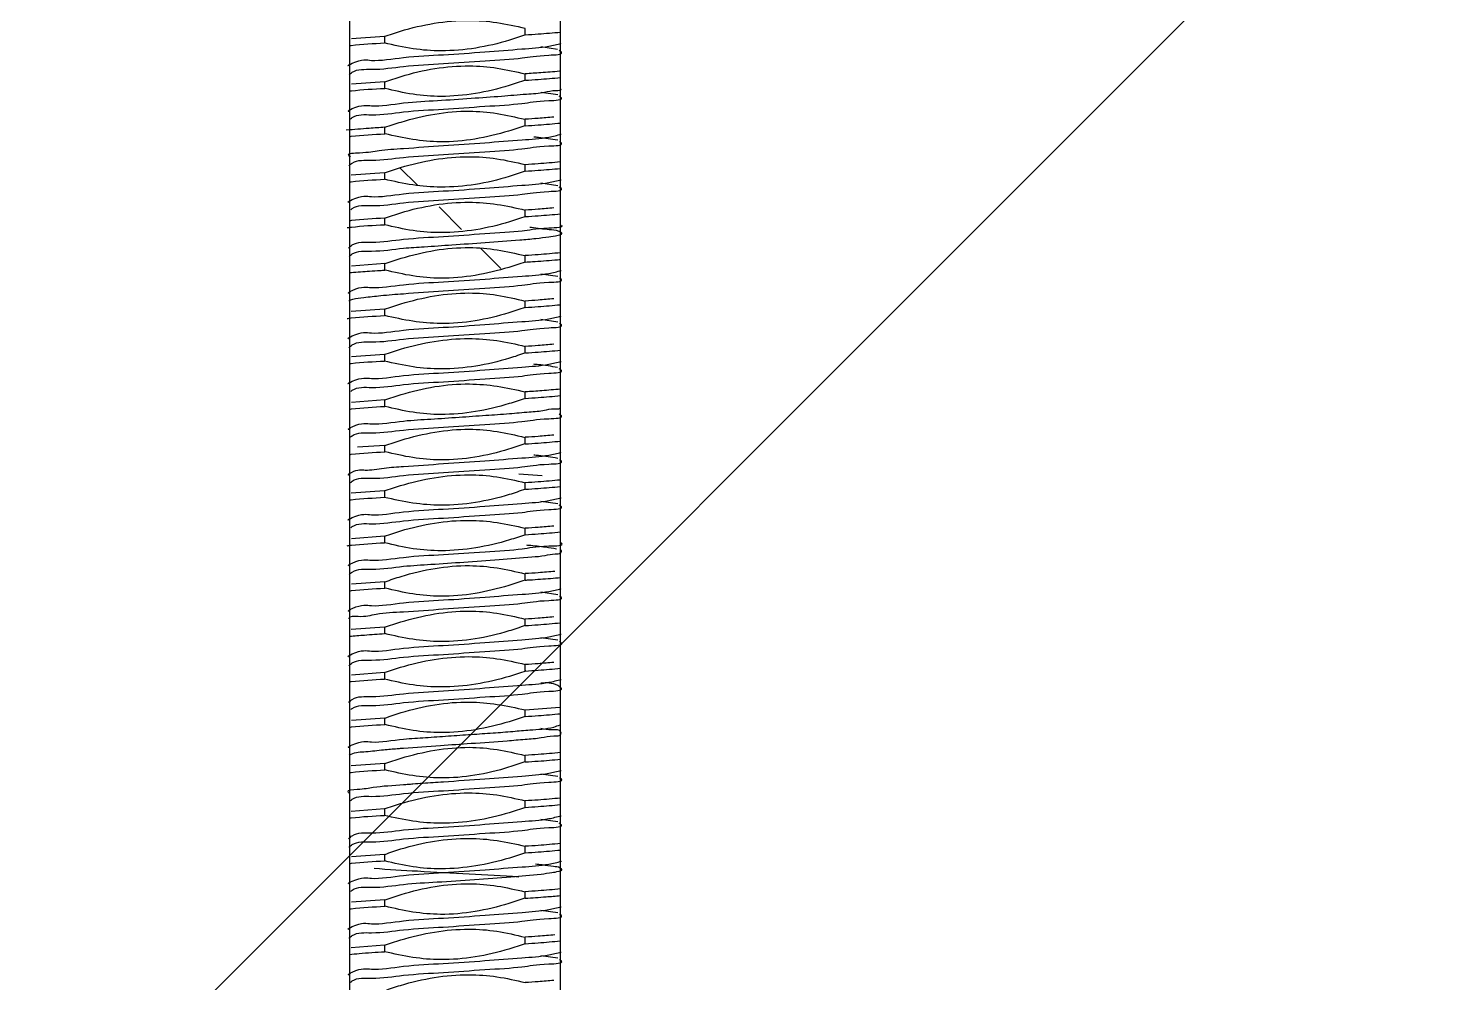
# Model space of a CAD drawing. Header units: millimetres. Extents: x 2 to 1187, y 2 to 839.
# Drawn here: x 650.07 to 657.88, y 460.77 to 466.02 of the extents above; entities that cross this region are included whole.
import ezdxf

# ---------------------------------------------------------------- set-up
doc = ezdxf.new("R2010")
doc.units = ezdxf.units.MM

# ---------------------------------------------------------------- blocks, each defined once
blk = doc.blocks.new('SW_HATCH_3')
at = {"color": 0, "linetype": 'Continuous', "lineweight": 18}
for p, q in [((32.7228, -88.5107), (55.9503, -65.2831)), ((44.6255, -73.295), (44.5286, -73.198)), ((44.8681, -73.5376), (44.7442, -73.4136)), ((45.0838, -73.7532), (44.9732, -73.6427))]:
    blk.add_line(p, q, dxfattribs=at)

msp = doc.modelspace()

# ---------------------------------------------------------------- linework, layer by layer
at = {"color": 7, "linetype": 'Continuous', "lineweight": 25}
for p, q in [((651.84, 469.4434), (651.84, 460.4434)), ((653.0008, 460.4434), (653.0008, 469.4434)), ((652.8075, 465.987), (652.8075, 466.0226)), ((652.0326, 465.9782), (651.85, 465.9649)), ((652.0333, 465.9783), (652.0333, 465.9426)), ((652.9855, 465.9068), (652.8936, 465.9203)), ((652.8075, 465.737), (652.8075, 465.7725)), ((652.0338, 465.7282), (651.8504, 465.7149)), ((652.0333, 465.7282), (652.0333, 465.6926)), ((652.9856, 465.6565), (652.8954, 465.6698)), ((652.8075, 465.4866), (652.8075, 465.5227)), ((652.0333, 465.4783), (652.0333, 465.4426)), ((652.0327, 465.2282), (651.8498, 465.2149)), ((652.0333, 465.2283), (652.0333, 465.1926)), ((652.8075, 465.237), (652.8075, 465.2726)), ((652.9857, 465.1567), (652.8935, 465.1703)), ((652.0333, 464.9782), (652.0333, 464.9426)), ((652.8075, 464.9869), (652.8075, 465.0226)), ((652.8075, 464.7369), (652.8075, 464.7726)), ((652.0342, 464.7283), (651.8501, 464.715)), ((652.0333, 464.7283), (652.0333, 464.6926)), ((652.9858, 464.6567), (652.8937, 464.6703)), ((652.8075, 464.4869), (652.8075, 464.5227)), ((652.0333, 464.4783), (651.8496, 464.4648)), ((652.0333, 464.4783), (652.0333, 464.4426)), ((652.9858, 464.4067), (652.8932, 464.4204)), ((652.8075, 464.237), (652.8075, 464.2726)), ((652.0326, 464.2282), (651.85, 464.2149)), ((652.0333, 464.2282), (652.0333, 464.1926)), ((652.0339, 463.9783), (651.8504, 463.9649)), ((652.0333, 463.9782), (652.0333, 463.9426)), ((652.8075, 463.987), (652.8075, 464.0225)), ((652.0339, 463.7283), (651.8841, 463.7177)), ((652.0333, 463.7283), (652.0333, 463.6926)), ((652.8075, 463.7366), (652.8075, 463.7727)), ((652.8994, 463.5608), (652.7726, 463.5698)), ((652.8075, 463.487), (652.8075, 463.5226)), ((652.0326, 463.4782), (651.8498, 463.4649)), ((652.0333, 463.4783), (652.0333, 463.4426)), ((652.9856, 463.4067), (652.8935, 463.4203)), ((652.8075, 463.2369), (652.8075, 463.2726)), ((652.0333, 463.2282), (651.8502, 463.2149)), ((652.0333, 463.2282), (652.0333, 463.1926)), ((652.8075, 462.987), (652.8075, 463.0226)), ((652.0342, 462.9783), (651.8501, 462.965)), ((652.0333, 462.9783), (652.0333, 462.9426)), ((652.9858, 462.9067), (652.8937, 462.9203)), ((652.0332, 462.7283), (651.8496, 462.7148)), ((652.0333, 462.7283), (652.0333, 462.6926)), ((652.8075, 462.7369), (652.8075, 462.7727)), ((652.9857, 462.6567), (652.8932, 462.6704)), ((652.0327, 462.4782), (651.8501, 462.4649)), ((652.0333, 462.4782), (652.0333, 462.4426)), ((652.8075, 462.487), (652.8075, 462.5226)), ((652.9973, 462.2865), (652.8073, 462.2725)), ((652.8075, 462.237), (652.8075, 462.2725)), ((652.034, 462.2283), (651.8503, 462.2149)), ((652.0333, 462.2282), (652.0333, 462.1926)), ((652.8075, 461.9867), (652.8075, 462.0227)), ((652.0338, 461.9783), (651.8498, 461.9648)), ((652.0333, 461.9783), (652.0333, 461.9426)), ((652.9858, 461.9067), (652.8934, 461.9203)), ((652.8075, 461.737), (652.8075, 461.7726)), ((652.0326, 461.7282), (651.8498, 461.7149)), ((652.0333, 461.7283), (652.0333, 461.6926)), ((652.9856, 461.6567), (652.8935, 461.6703)), ((652.0334, 461.4782), (651.8502, 461.4649)), ((652.0333, 461.4782), (652.0333, 461.4426)), ((652.8075, 461.4869), (652.8075, 461.5226)), ((652.0341, 461.2283), (651.85, 461.215)), ((652.0333, 461.2283), (652.0333, 461.1926)), ((652.8075, 461.237), (652.8075, 461.2726)), ((652.9858, 461.1567), (652.8937, 461.1703)), ((652.8075, 460.987), (652.8075, 461.0226)), ((652.0331, 460.9783), (651.8497, 460.9649)), ((652.0333, 460.9783), (652.0333, 460.9426)), ((652.9857, 460.9067), (652.8932, 460.9203))]:
    msp.add_line(p, q, dxfattribs=at)
for centre, radius, start, end in [((631.4203, 490.4435), 43.0001, 301.55095, 332.05621), ((631.4203, 490.4435), 40.5501, 303.70183, 330.2037), ((631.4203, 490.4436), 47.0002, 300.12313, 324.45883), ((631.4203, 490.4436), 48.0002, 300.05955, 322.82048)]:
    msp.add_arc(centre, radius, start, end, dxfattribs=at)
for points, knots in [([(652.0312, 465.9781), (652.0609, 465.9882), (652.2104, 466.0391), (652.4209, 466.0749), (652.6529, 466.0588), (652.7554, 466.0352), (652.8075, 466.0232)], [0, 0, 0, 0, 0.119232, 0.600546, 0.797081, 1, 1, 1, 1]), ([(652.8092, 465.9871), (652.7795, 465.9769), (652.6301, 465.9258), (652.4195, 465.8903), (652.1869, 465.9067), (652.0838, 465.9304), (652.0311, 465.9425)], [0, 0, 0, 0, 0.118955, 0.599269, 0.795108, 1, 1, 1, 1]), ([(652.8081, 465.987), (652.8316, 465.9885), (652.8959, 465.9926), (652.9601, 465.9984), (653.0008, 466.0021)], [0, 0, 0, 0, 0.364945, 1, 1, 1, 1]), ([(651.8352, 465.8154), (651.8351, 465.8154), (651.8267, 465.8173), (651.9055, 465.8579), (651.9684, 465.8365), (652.1581, 465.8694), (652.3577, 465.8767), (652.5776, 465.8926), (652.7701, 465.9084), (652.9117, 465.9173), (652.9827, 465.9348), (653.0056, 465.9404)], [0, 0, 0, 0, 0.000194, 0.021769, 0.112539, 0.262026, 0.447824, 0.641832, 0.814671, 0.940248, 1, 1, 1, 1]), ([(651.84, 465.928), (651.8433, 465.9284), (651.9072, 465.9361), (651.9715, 465.9394), (652.0325, 465.9425)], [0, 0, 0, 0, 0.051836, 1, 1, 1, 1]), ([(651.8374, 465.7679), (651.8432, 465.7728), (651.8767, 465.8011), (651.9888, 465.7919), (652.15, 465.8181), (652.3623, 465.8277), (652.5719, 465.8444), (652.7871, 465.8558), (652.8783, 465.875), (653.0261, 465.8787), (652.999, 465.8969), (652.9944, 465.9)], [0, 0, 0, 0, 0.01888, 0.108933, 0.257141, 0.441248, 0.633425, 0.804546, 0.928784, 0.987897, 1, 1, 1, 1]), ([(652.0346, 465.7283), (652.0643, 465.7385), (652.2137, 465.7898), (652.4242, 465.8262), (652.6548, 465.8071), (652.7561, 465.7842), (652.8075, 465.7726)], [0, 0, 0, 0, 0.119743, 0.603573, 0.799232, 1, 1, 1, 1]), ([(652.9959, 465.7864), (652.9616, 465.7836), (652.8988, 465.7784), (652.836, 465.7744), (652.8075, 465.7725)], [0, 0, 0, 0, 0.546392, 1, 1, 1, 1]), ([(652.8077, 465.737), (652.8315, 465.7385), (652.8959, 465.7426), (652.9603, 465.7485), (653.0008, 465.7522)], [0, 0, 0, 0, 0.369553, 1, 1, 1, 1]), ([(651.8358, 465.5653), (651.8355, 465.5653), (651.8266, 465.5672), (651.9051, 465.6075), (651.9691, 465.5866), (652.1463, 465.6175), (652.3225, 465.6245), (652.5038, 465.6383), (652.6676, 465.6486), (652.7996, 465.6612), (652.9059, 465.6667), (652.9578, 465.684), (653.0045, 465.6802), (653.0057, 465.6904), (653.0057, 465.6904)], [0, 0, 0, 0, 0.000723, 0.022399, 0.113282, 0.262799, 0.420422, 0.577977, 0.719697, 0.835401, 0.92031, 0.974103, 0.999889, 1, 1, 1, 1]), ([(651.84, 465.6779), (651.8434, 465.6783), (651.9077, 465.6861), (651.9724, 465.6894), (652.0337, 465.6926)], [0, 0, 0, 0, 0.053302, 1, 1, 1, 1]), ([(652.808, 465.7369), (652.7783, 465.727), (652.6286, 465.6772), (652.4189, 465.6388), (652.1876, 465.6563), (652.0859, 465.6804), (652.0343, 465.6926)], [0, 0, 0, 0, 0.119585, 0.60191, 0.798142, 1, 1, 1, 1]), ([(651.8461, 465.5247), (651.849, 465.5271), (651.8798, 465.5524), (651.9889, 465.5407), (652.1492, 465.5686), (652.3617, 465.5773), (652.5714, 465.5941), (652.7867, 465.6053), (652.8782, 465.6247), (653.026, 465.6282), (652.9989, 465.6466), (652.9943, 465.6497)], [0, 0, 0, 0, 0.009606, 0.100299, 0.249732, 0.4355, 0.629503, 0.802322, 0.927853, 0.987651, 1, 1, 1, 1]), ([(652.0351, 465.4784), (652.0648, 465.4883), (652.2144, 465.5385), (652.424, 465.5777), (652.6538, 465.5577), (652.7544, 465.5343), (652.8052, 465.5225)], [0, 0, 0, 0, 0.120124, 0.604846, 0.80043, 1, 1, 1, 1]), ([(652.9638, 465.5347), (652.9355, 465.5322), (652.8831, 465.5274), (652.8307, 465.5241), (652.8066, 465.5226)], [0, 0, 0, 0, 0.541682, 1, 1, 1, 1]), ([(652.034, 465.4783), (652.0054, 465.4764), (651.9348, 465.4719), (651.8643, 465.4659), (651.8224, 465.4624)], [0, 0, 0, 0, 0.405185, 1, 1, 1, 1]), ([(651.8454, 465.315), (651.8414, 465.3183), (651.8197, 465.3368), (651.9333, 465.3374), (652.0022, 465.3539), (652.1702, 465.364), (652.3582, 465.3787), (652.5776, 465.3922), (652.7704, 465.4086), (652.9116, 465.4173), (652.9822, 465.4347), (653.0048, 465.4403)], [0, 0, 0, 0, 0.011435, 0.062194, 0.154115, 0.267323, 0.452025, 0.644899, 0.816709, 0.941477, 1, 1, 1, 1]), ([(651.84, 465.428), (651.8433, 465.4284), (651.9077, 465.4361), (651.9725, 465.4395), (652.034, 465.4426)], [0, 0, 0, 0, 0.050818, 1, 1, 1, 1]), ([(652.8052, 465.4868), (652.7755, 465.4768), (652.626, 465.4262), (652.4161, 465.3878), (652.1865, 465.408), (652.086, 465.4311), (652.0353, 465.4427)], [0, 0, 0, 0, 0.120162, 0.605328, 0.800886, 1, 1, 1, 1]), ([(652.8067, 465.4866), (652.8307, 465.4881), (652.8955, 465.4922), (652.9601, 465.498), (653.0008, 465.5017)], [0, 0, 0, 0, 0.370692, 1, 1, 1, 1]), ([(651.8367, 465.2674), (651.8427, 465.2726), (651.8762, 465.3012), (651.9884, 465.2919), (652.1494, 465.3181), (652.3616, 465.3276), (652.5711, 465.3444), (652.7867, 465.3556), (652.8776, 465.3752), (653.0258, 465.3783), (652.9993, 465.3965), (652.995, 465.3995)], [0, 0, 0, 0, 0.019473, 0.109329, 0.257355, 0.441383, 0.633568, 0.804785, 0.929215, 0.988588, 1, 1, 1, 1]), ([(652.9858, 465.4067), (652.9506, 465.4128), (652.9068, 465.4203), (652.8625, 465.4239), (652.8539, 465.4246)], [0, 0, 0, 0, 0.804575, 1, 1, 1, 1]), ([(652.0315, 465.2282), (652.0612, 465.2381), (652.2108, 465.2883), (652.4209, 465.3254), (652.6529, 465.3092), (652.7554, 465.2851), (652.8075, 465.2728)], [0, 0, 0, 0, 0.1192539, 0.6003266, 0.7967475, 1, 1, 1, 1]), ([(653.0008, 465.2878), (652.96, 465.2841), (652.8956, 465.2782), (652.8311, 465.2741), (652.8075, 465.2726)], [0, 0, 0, 0, 0.6336665, 1, 1, 1, 1]), ([(652.8075, 465.237), (652.7779, 465.2268), (652.6285, 465.1753), (652.4178, 465.1398), (652.1862, 465.1576), (652.0839, 465.1808), (652.0318, 465.1925)], [0, 0, 0, 0, 0.119315, 0.601403, 0.796953, 1, 1, 1, 1]), ([(652.8075, 465.237), (652.8311, 465.2385), (652.8956, 465.2426), (652.96, 465.2484), (653.0008, 465.2521)], [0, 0, 0, 0, 0.3663333, 1, 1, 1, 1]), ([(651.8356, 465.0653), (651.8354, 465.0654), (651.8268, 465.0672), (651.9049, 465.1079), (651.9686, 465.0865), (652.1577, 465.1194), (652.3575, 465.1267), (652.5774, 465.1426), (652.77, 465.1585), (652.9112, 465.1672), (652.9818, 465.1846), (653.0043, 465.1901)], [0, 0, 0, 0, 0.000504, 0.022027, 0.112807, 0.262378, 0.448326, 0.642529, 0.815546, 0.941274, 1, 1, 1, 1]), ([(651.84, 465.178), (651.8433, 465.1784), (651.9072, 465.1861), (651.9716, 465.1894), (652.0328, 465.1926)], [0, 0, 0, 0, 0.050764, 1, 1, 1, 1]), ([(651.8466, 465.0251), (651.8495, 465.0274), (651.8803, 465.0523), (651.9892, 465.0408), (652.1497, 465.0685), (652.3621, 465.0775), (652.5716, 465.0944), (652.787, 465.1056), (652.878, 465.1251), (653.0259, 465.1284), (652.9992, 465.1467), (652.9947, 465.1497)], [0, 0, 0, 0, 0.009183, 0.10011, 0.249766, 0.43573, 0.62986, 0.802768, 0.928336, 0.988145, 1, 1, 1, 1]), ([(652.0329, 464.9782), (652.0626, 464.9884), (652.2119, 465.0399), (652.4227, 465.0753), (652.6539, 465.0578), (652.7558, 465.0348), (652.8075, 465.0231)], [0, 0, 0, 0, 0.119498, 0.602308, 0.798357, 1, 1, 1, 1]), ([(652.0332, 464.9782), (651.9721, 464.9751), (651.9075, 464.9717), (651.8434, 464.9641), (651.84, 464.9637)], [0, 0, 0, 0, 0.947101, 1, 1, 1, 1]), ([(652.8096, 464.987), (652.7798, 464.9771), (652.6302, 464.9268), (652.4201, 464.89), (652.1877, 464.906), (652.0849, 464.9302), (652.0325, 464.9425)], [0, 0, 0, 0, 0.119088, 0.599599, 0.795913, 1, 1, 1, 1]), ([(652.9639, 465.0346), (652.9355, 465.032), (652.8835, 465.0273), (652.8313, 465.0241), (652.8075, 465.0226)], [0, 0, 0, 0, 0.5438, 1, 1, 1, 1]), ([(652.8082, 464.987), (652.8318, 464.9885), (652.896, 464.9926), (652.9602, 464.9984), (653.0008, 465.0021)], [0, 0, 0, 0, 0.366204, 1, 1, 1, 1]), ([(651.8265, 464.9264), (651.8344, 464.9274), (651.9029, 464.9357), (651.972, 464.9393), (652.0331, 464.9426)], [0, 0, 0, 0, 0.1151223, 1, 1, 1, 1]), ([(651.835, 464.8155), (651.8416, 464.8211), (651.8758, 464.8503), (651.9886, 464.8415), (652.1498, 464.8673), (652.3624, 464.8771), (652.57, 464.8934), (652.7915, 464.9057), (652.8686, 464.9229), (653.0265, 464.9292), (653.0058, 464.9405), (653.0058, 464.9405)], [0, 0, 0, 0, 0.02157, 0.11243, 0.261987, 0.447842, 0.641858, 0.814653, 0.940172, 0.999971, 1, 1, 1, 1]), ([(651.8376, 464.768), (651.8433, 464.7729), (651.8766, 464.8012), (651.9886, 464.7917), (652.1158, 464.8134), (652.2642, 464.8218), (652.4135, 464.8327), (652.5888, 464.8442), (652.7438, 464.8558), (652.8587, 464.8659), (652.9336, 464.8749), (652.9719, 464.8803), (653.0185, 464.8924), (652.9775, 464.9138), (652.928, 464.9138), (652.8704, 464.9239), (652.8348, 464.9268), (652.8318, 464.927)], [0, 0, 0, 0, 0.016289, 0.094928, 0.224396, 0.307985, 0.419538, 0.553775, 0.694478, 0.758472, 0.811946, 0.849602, 0.866667, 0.879806, 0.921243, 0.993472, 1, 1, 1, 1]), ([(652.0356, 464.7284), (652.0653, 464.7384), (652.2148, 464.7891), (652.4248, 464.8273), (652.6545, 464.8071), (652.755, 464.7841), (652.8057, 464.7725)], [0, 0, 0, 0, 0.120135, 0.605252, 0.800831, 1, 1, 1, 1]), ([(652.806, 464.7369), (652.7763, 464.7269), (652.6267, 464.6769), (652.4171, 464.6376), (652.1871, 464.6573), (652.0864, 464.6808), (652.0356, 464.6927)], [0, 0, 0, 0, 0.120072, 0.604545, 0.800205, 1, 1, 1, 1]), ([(653.0008, 464.7878), (652.9602, 464.7841), (652.8956, 464.7782), (652.8309, 464.7741), (652.8068, 464.7726)], [0, 0, 0, 0, 0.628198, 1, 1, 1, 1]), ([(652.8069, 464.7369), (652.8201, 464.7378), (652.8742, 464.7413), (652.9389, 464.7454), (652.9903, 464.7505), (653.0008, 464.7516)], [0, 0, 0, 0, 0.20269, 0.837301, 1, 1, 1, 1]), ([(651.8361, 464.5655), (651.8357, 464.5656), (651.8267, 464.5675), (651.9046, 464.6077), (651.9692, 464.5868), (652.1581, 464.6192), (652.3582, 464.6268), (652.578, 464.6426), (652.7706, 464.6585), (652.9117, 464.6672), (652.9823, 464.6847), (653.0049, 464.6903)], [0, 0, 0, 0, 0.00097, 0.022544, 0.113418, 0.262981, 0.448874, 0.642913, 0.815709, 0.941161, 1, 1, 1, 1]), ([(651.84, 464.678), (651.8434, 464.6784), (651.8801, 464.6828), (651.9361, 464.6858), (651.9975, 464.6903), (652.0254, 464.6921), (652.0341, 464.6926)], [0, 0, 0, 0, 0.052177, 0.569512, 0.864323, 1, 1, 1, 1]), ([(651.8359, 464.5242), (651.8433, 464.5272), (651.8696, 464.5377), (651.9297, 464.5431), (652.0221, 464.5543), (652.1681, 464.5655), (652.3608, 464.5788), (652.5711, 464.594), (652.7865, 464.6056), (652.8777, 464.6251), (653.0259, 464.6283), (652.9992, 464.6466), (652.9948, 464.6497)], [0, 0, 0, 0, 0.020178, 0.071012, 0.150241, 0.255471, 0.439843, 0.63245, 0.804075, 0.928775, 0.988272, 1, 1, 1, 1]), ([(652.0332, 464.4783), (652.0629, 464.4882), (652.2126, 464.538), (652.4223, 464.5767), (652.6533, 464.5587), (652.7547, 464.5347), (652.8062, 464.5226)], [0, 0, 0, 0, 0.1196937, 0.6024498, 0.7986341, 1, 1, 1, 1]), ([(652.8069, 464.4869), (652.8307, 464.4884), (652.8954, 464.4925), (652.96, 464.4984), (653.0008, 464.5021)], [0, 0, 0, 0, 0.367924, 1, 1, 1, 1]), ([(652.9644, 464.5348), (652.9357, 464.5322), (652.8833, 464.5275), (652.8308, 464.5242), (652.807, 464.5227)], [0, 0, 0, 0, 0.546884, 1, 1, 1, 1]), ([(651.8263, 464.4265), (651.834, 464.4274), (651.9028, 464.4357), (651.972, 464.4394), (652.0334, 464.4426)], [0, 0, 0, 0, 0.112164, 1, 1, 1, 1]), ([(651.8361, 464.3151), (651.8357, 464.3152), (651.8268, 464.3171), (651.9042, 464.3577), (651.9689, 464.3365), (652.1575, 464.3694), (652.3575, 464.3768), (652.5774, 464.3927), (652.7701, 464.4086), (652.9112, 464.4173), (652.9819, 464.4347), (653.0043, 464.4402)], [0, 0, 0, 0, 0.000879, 0.022343, 0.113042, 0.262543, 0.448457, 0.642622, 0.81562, 0.941324, 1, 1, 1, 1]), ([(652.8059, 464.4869), (652.7762, 464.4767), (652.6268, 464.4255), (652.4164, 464.3888), (652.186, 464.4081), (652.0848, 464.4311), (652.0336, 464.4426)], [0, 0, 0, 0, 0.119823, 0.603934, 0.799582, 1, 1, 1, 1]), ([(651.8366, 464.2673), (651.8426, 464.2725), (651.8763, 464.3011), (651.9885, 464.292), (652.1497, 464.3181), (652.3618, 464.3276), (652.5714, 464.3443), (652.7868, 464.3556), (652.8778, 464.3752), (653.0258, 464.3783), (652.9993, 464.3966), (652.995, 464.3995)], [0, 0, 0, 0, 0.01969, 0.10961, 0.25765, 0.441633, 0.633746, 0.804884, 0.929208, 0.988506, 1, 1, 1, 1]), ([(652.0314, 464.2281), (652.061, 464.2383), (652.2105, 464.2892), (652.4211, 464.3248), (652.653, 464.3087), (652.7554, 464.2852), (652.8075, 464.2733)], [0, 0, 0, 0, 0.119266, 0.600733, 0.79722, 1, 1, 1, 1]), ([(652.9643, 464.2847), (652.9357, 464.2821), (652.8835, 464.2774), (652.8312, 464.2741), (652.8075, 464.2726)], [0, 0, 0, 0, 0.546966, 1, 1, 1, 1]), ([(651.835, 464.0655), (651.835, 464.0655), (651.8269, 464.068), (651.9055, 464.1066), (651.9685, 464.0873), (652.1581, 464.119), (652.3577, 464.1268), (652.5776, 464.1426), (652.7702, 464.1585), (652.9114, 464.1672), (652.9821, 464.1847), (653.0048, 464.1902)], [0, 0, 0, 0, 0.000013, 0.021617, 0.112482, 0.262105, 0.448085, 0.642257, 0.815252, 0.94093, 1, 1, 1, 1]), ([(651.84, 464.178), (651.8433, 464.1784), (651.9072, 464.1861), (651.9716, 464.1894), (652.0326, 464.1925)], [0, 0, 0, 0, 0.051984, 1, 1, 1, 1]), ([(652.8094, 464.2371), (652.7797, 464.2269), (652.6303, 464.1759), (652.4197, 464.1404), (652.1871, 464.1566), (652.0839, 464.1803), (652.0312, 464.1925)], [0, 0, 0, 0, 0.118932, 0.599102, 0.795038, 1, 1, 1, 1]), ([(652.8082, 464.237), (652.8316, 464.2385), (652.8959, 464.2426), (652.9601, 464.2484), (653.0008, 464.2521)], [0, 0, 0, 0, 0.3649311, 1, 1, 1, 1]), ([(651.8468, 464.0251), (651.8496, 464.0274), (651.8804, 464.0523), (651.9893, 464.0407), (652.1498, 464.0686), (652.3623, 464.0775), (652.5719, 464.0944), (652.7871, 464.1058), (652.8784, 464.125), (653.0261, 464.1287), (652.9989, 464.147), (652.9943, 464.1501)], [0, 0, 0, 0, 0.009073, 0.100012, 0.24968, 0.435614, 0.629684, 0.802492, 0.927941, 0.987636, 1, 1, 1, 1]), ([(652.9855, 464.1568), (652.9502, 464.1628), (652.9065, 464.1703), (652.8623, 464.1739), (652.8538, 464.1746)], [0, 0, 0, 0, 0.808581, 1, 1, 1, 1]), ([(652.0349, 463.9783), (652.0645, 463.9885), (652.2139, 464.0397), (652.4244, 464.0763), (652.6548, 464.0571), (652.7561, 464.0342), (652.8073, 464.0226)], [0, 0, 0, 0, 0.119803, 0.60381, 0.799472, 1, 1, 1, 1]), ([(653.0008, 464.0378), (652.9669, 464.0346), (652.9025, 464.0285), (652.838, 464.0244), (652.8074, 464.0225)], [0, 0, 0, 0, 0.52631, 1, 1, 1, 1]), ([(652.8077, 463.9869), (652.778, 463.977), (652.6283, 463.9272), (652.4186, 463.8885), (652.1876, 463.9064), (652.086, 463.9305), (652.0346, 463.9426)], [0, 0, 0, 0, 0.119648, 0.602313, 0.798505, 1, 1, 1, 1]), ([(652.8076, 463.987), (652.8314, 463.9885), (652.8959, 463.9926), (652.9603, 463.9985), (653.0008, 464.0022)], [0, 0, 0, 0, 0.370047, 1, 1, 1, 1]), ([(651.836, 463.8153), (651.8356, 463.8153), (651.8266, 463.8172), (651.9049, 463.8575), (651.9691, 463.8366), (652.1334, 463.8656), (652.2885, 463.8725), (652.4405, 463.8838), (652.5839, 463.8934), (652.7138, 463.9023), (652.8187, 463.9127), (652.9088, 463.9176), (652.9514, 463.933), (653.0042, 463.928), (653.0006, 463.9396), (653.0003, 463.9405)], [0, 0, 0, 0, 0.000905, 0.022625, 0.113687, 0.263531, 0.39133, 0.522277, 0.646955, 0.758038, 0.850511, 0.921555, 0.970365, 0.997859, 1, 1, 1, 1]), ([(651.84, 463.9279), (651.8434, 463.9283), (651.9078, 463.936), (651.9725, 463.9394), (652.0338, 463.9426)], [0, 0, 0, 0, 0.053277, 1, 1, 1, 1]), ([(651.846, 463.7747), (651.849, 463.7771), (651.8797, 463.8024), (651.9889, 463.7908), (652.1492, 463.8186), (652.3617, 463.8273), (652.5713, 463.8441), (652.7867, 463.8553), (652.8781, 463.8747), (653.026, 463.8782), (652.9989, 463.8966), (652.9943, 463.8997)], [0, 0, 0, 0, 0.009687, 0.100351, 0.249766, 0.435492, 0.629501, 0.802328, 0.92788, 0.987713, 1, 1, 1, 1]), ([(652.0349, 463.7284), (652.0646, 463.7383), (652.2142, 463.7884), (652.4238, 463.8276), (652.6537, 463.8078), (652.7544, 463.7844), (652.8052, 463.7725)], [0, 0, 0, 0, 0.1200744, 0.6046281, 0.8002791, 1, 1, 1, 1]), ([(652.8052, 463.7368), (652.7755, 463.7268), (652.626, 463.6761), (652.416, 463.6379), (652.1864, 463.6581), (652.0858, 463.6811), (652.0351, 463.6927)], [0, 0, 0, 0, 0.1201578, 0.6052864, 0.8008644, 1, 1, 1, 1]), ([(652.8066, 463.7366), (652.8307, 463.7381), (652.8955, 463.7422), (652.9601, 463.7481), (653.0008, 463.7518)], [0, 0, 0, 0, 0.3706629, 1, 1, 1, 1]), ([(652.9639, 463.7847), (652.9355, 463.7822), (652.8831, 463.7774), (652.8307, 463.7742), (652.8067, 463.7727)], [0, 0, 0, 0, 0.542605, 1, 1, 1, 1]), ([(651.8361, 463.565), (651.8358, 463.5651), (651.8285, 463.5673), (651.8825, 463.6003), (651.9283, 463.5862), (652.0336, 463.6064), (652.1734, 463.614), (652.3602, 463.629), (652.5771, 463.6422), (652.7704, 463.6586), (652.9115, 463.6673), (652.9822, 463.6847), (653.0047, 463.6903)], [0, 0, 0, 0, 0.00078, 0.018849, 0.083854, 0.172202, 0.262921, 0.448734, 0.642793, 0.81566, 0.941195, 1, 1, 1, 1]), ([(651.84, 463.678), (651.8433, 463.6784), (651.9076, 463.6861), (651.9725, 463.6895), (652.034, 463.6926)], [0, 0, 0, 0, 0.050522, 1, 1, 1, 1]), ([(651.8457, 463.5244), (651.8488, 463.527), (651.8797, 463.5523), (651.9889, 463.5409), (652.1492, 463.5685), (652.3617, 463.5775), (652.5711, 463.5944), (652.7867, 463.6056), (652.8776, 463.6252), (653.0258, 463.6283), (652.9993, 463.6465), (652.9951, 463.6494)], [0, 0, 0, 0, 0.010055, 0.100781, 0.250253, 0.436063, 0.630096, 0.802971, 0.928594, 0.988542, 1, 1, 1, 1]), ([(652.9858, 463.6567), (652.9506, 463.6628), (652.9068, 463.6703), (652.8625, 463.6739), (652.8539, 463.6747)], [0, 0, 0, 0, 0.804575, 1, 1, 1, 1]), ([(652.0313, 463.4782), (652.061, 463.4881), (652.2106, 463.5384), (652.4208, 463.5753), (652.6529, 463.5593), (652.7554, 463.5351), (652.8075, 463.5229)], [0, 0, 0, 0, 0.119229, 0.600246, 0.796736, 1, 1, 1, 1]), ([(652.8078, 463.487), (652.7781, 463.4768), (652.6288, 463.4253), (652.4181, 463.3899), (652.1863, 463.4075), (652.0838, 463.4307), (652.0315, 463.4425)], [0, 0, 0, 0, 0.11922, 0.600991, 0.796558, 1, 1, 1, 1]), ([(653.0008, 463.5378), (652.96, 463.5341), (652.8956, 463.5282), (652.8311, 463.5241), (652.8075, 463.5226)], [0, 0, 0, 0, 0.6335895, 1, 1, 1, 1]), ([(652.8076, 463.487), (652.8312, 463.4885), (652.8957, 463.4926), (652.96, 463.4984), (653.0008, 463.5021)], [0, 0, 0, 0, 0.3659916, 1, 1, 1, 1]), ([(651.8352, 463.3154), (651.8352, 463.3154), (651.8268, 463.3173), (651.9054, 463.3578), (651.9683, 463.3365), (652.1579, 463.3694), (652.3575, 463.3767), (652.5774, 463.3926), (652.77, 463.4085), (652.9113, 463.4172), (652.9819, 463.4346), (653.0045, 463.4402)], [0, 0, 0, 0, 0.000181, 0.021718, 0.112515, 0.262126, 0.448108, 0.642322, 0.81537, 0.941121, 1, 1, 1, 1]), ([(651.84, 463.428), (651.8433, 463.4284), (651.9072, 463.4361), (651.9716, 463.4394), (652.0327, 463.4426)], [0, 0, 0, 0, 0.050862, 1, 1, 1, 1]), ([(651.8469, 463.2753), (651.8496, 463.2775), (651.8804, 463.3024), (651.9892, 463.2908), (652.1497, 463.3186), (652.3621, 463.3275), (652.5717, 463.3444), (652.787, 463.3556), (652.8782, 463.375), (653.026, 463.3785), (652.9991, 463.3968), (652.9945, 463.3999)], [0, 0, 0, 0, 0.008947, 0.099871, 0.249536, 0.435508, 0.629645, 0.802537, 0.928088, 0.987896, 1, 1, 1, 1]), ([(652.0332, 463.2282), (652.0629, 463.2384), (652.2122, 463.2899), (652.4229, 463.3254), (652.654, 463.3077), (652.7559, 463.2847), (652.8075, 463.2731)], [0, 0, 0, 0, 0.1195458, 0.6025505, 0.7985322, 1, 1, 1, 1]), ([(652.9638, 463.2846), (652.9355, 463.282), (652.8835, 463.2773), (652.8313, 463.2741), (652.8075, 463.2726)], [0, 0, 0, 0, 0.54334, 1, 1, 1, 1]), ([(652.8082, 463.237), (652.8317, 463.2385), (652.896, 463.2426), (652.9602, 463.2484), (653.0008, 463.2521)], [0, 0, 0, 0, 0.3666315, 1, 1, 1, 1]), ([(651.8265, 463.1764), (651.8344, 463.1774), (651.903, 463.1856), (651.9721, 463.1893), (652.0332, 463.1926)], [0, 0, 0, 0, 0.115208, 1, 1, 1, 1]), ([(651.8351, 463.0654), (651.8351, 463.0654), (651.8266, 463.0673), (651.9058, 463.1079), (651.9685, 463.0864), (652.158, 463.1195), (652.3598, 463.1263), (652.571, 463.1441), (652.7904, 463.1542), (652.8708, 463.176), (653.0244, 463.176), (653.0057, 463.1905), (653.0057, 463.1905)], [0, 0, 0, 0, 0.000129, 0.021768, 0.112615, 0.262141, 0.447943, 0.641903, 0.814661, 0.940119, 0.999888, 1, 1, 1, 1]), ([(652.8094, 463.237), (652.7797, 463.2271), (652.6301, 463.1769), (652.42, 463.1398), (652.1877, 463.156), (652.0851, 463.1802), (652.0328, 463.1925)], [0, 0, 0, 0, 0.119157, 0.599901, 0.796218, 1, 1, 1, 1]), ([(652.9799, 463.158), (652.9598, 463.1615), (652.9087, 463.1701), (652.854, 463.1753), (652.8197, 463.1782), (652.8165, 463.1785)], [0, 0, 0, 0, 0.371996, 0.941644, 1, 1, 1, 1]), ([(651.8376, 463.018), (651.8433, 463.0229), (651.8766, 463.0512), (651.9886, 463.0417), (652.1278, 463.065), (652.2986, 463.074), (652.4734, 463.0869), (652.6586, 463.0985), (652.8077, 463.1126), (652.9106, 463.1196), (652.9639, 463.1341), (652.9965, 463.1288), (653.0102, 463.1486), (653.0052, 463.1496), (653.0039, 463.1499)], [0, 0, 0, 0, 0.018709, 0.108966, 0.257587, 0.384765, 0.536924, 0.700555, 0.852407, 0.914283, 0.961101, 0.9888, 0.997049, 1, 1, 1, 1]), ([(652.0356, 462.9784), (652.0653, 462.9884), (652.2148, 463.039), (652.4247, 463.0774), (652.6544, 463.0572), (652.7549, 463.0341), (652.8056, 463.0225)], [0, 0, 0, 0, 0.12016, 0.605323, 0.800887, 1, 1, 1, 1]), ([(652.9706, 463.0352), (652.9401, 463.0325), (652.8855, 463.0275), (652.8309, 463.0241), (652.8068, 463.0226)], [0, 0, 0, 0, 0.55977, 1, 1, 1, 1]), ([(651.8362, 462.8158), (651.8358, 462.8159), (651.8267, 462.8178), (651.9046, 462.8579), (651.9692, 462.837), (652.1581, 462.8692), (652.3581, 462.8768), (652.578, 462.8926), (652.7706, 462.9085), (652.9117, 462.9172), (652.9822, 462.9347), (653.0047, 462.9402)], [0, 0, 0, 0, 0.001021, 0.022544, 0.113381, 0.26298, 0.448887, 0.642966, 0.8158, 0.941282, 1, 1, 1, 1]), ([(651.84, 462.928), (651.8434, 462.9284), (651.9078, 462.9361), (651.9727, 462.9394), (652.0342, 462.9426)], [0, 0, 0, 0, 0.052174, 1, 1, 1, 1]), ([(652.8058, 462.9868), (652.7761, 462.9769), (652.6265, 462.9268), (652.4169, 462.8875), (652.187, 462.9075), (652.0864, 462.9309), (652.0356, 462.9427)], [0, 0, 0, 0, 0.120107, 0.604785, 0.800385, 1, 1, 1, 1]), ([(652.8069, 462.9869), (652.8157, 462.9875), (652.8624, 462.9905), (652.9271, 462.9948), (652.9829, 462.9999), (653.0008, 463.0015)], [0, 0, 0, 0, 0.1359698, 0.7220976, 1, 1, 1, 1]), ([(651.8377, 462.7747), (651.8378, 462.7752), (651.8404, 462.7926), (651.9156, 462.7816), (651.9975, 462.8072), (652.1627, 462.8128), (652.3599, 462.8295), (652.5714, 462.8439), (652.7865, 462.8556), (652.8777, 462.8752), (653.0259, 462.8783), (652.9992, 462.8966), (652.9948, 462.8996)], [0, 0, 0, 0, 0.001437, 0.043821, 0.128744, 0.254823, 0.43938, 0.632154, 0.803939, 0.928755, 0.98832, 1, 1, 1, 1]), ([(652.0329, 462.7283), (652.0626, 462.7382), (652.2123, 462.788), (652.422, 462.8265), (652.6532, 462.8088), (652.7549, 462.7848), (652.8064, 462.7726)], [0, 0, 0, 0, 0.119595, 0.602039, 0.798267, 1, 1, 1, 1]), ([(652.9644, 462.7848), (652.9357, 462.7822), (652.8833, 462.7775), (652.8308, 462.7742), (652.8071, 462.7727)], [0, 0, 0, 0, 0.547418, 1, 1, 1, 1]), ([(652.8061, 462.7369), (652.7764, 462.7267), (652.627, 462.6754), (652.4165, 462.639), (652.186, 462.6581), (652.0846, 462.681), (652.0333, 462.6926)], [0, 0, 0, 0, 0.119742, 0.603571, 0.799219, 1, 1, 1, 1]), ([(652.807, 462.7369), (652.8308, 462.7384), (652.8954, 462.7425), (652.96, 462.7484), (653.0008, 462.7521)], [0, 0, 0, 0, 0.3676038, 1, 1, 1, 1]), ([(651.8366, 462.565), (651.8361, 462.5651), (651.8268, 462.567), (651.9036, 462.6076), (651.9693, 462.5866), (652.1573, 462.6193), (652.3575, 462.6268), (652.5773, 462.6427), (652.77, 462.6586), (652.9113, 462.6673), (652.9819, 462.6847), (653.0044, 462.6903)], [0, 0, 0, 0, 0.001344, 0.022797, 0.113447, 0.262869, 0.448672, 0.642734, 0.815641, 0.941278, 1, 1, 1, 1]), ([(651.8367, 462.5175), (651.8427, 462.5226), (651.8764, 462.5511), (651.9886, 462.542), (652.1497, 462.5681), (652.3619, 462.5776), (652.5714, 462.5943), (652.7869, 462.6056), (652.8776, 462.6252), (653.0258, 462.6283), (652.9994, 462.6464), (652.9953, 462.6493)], [0, 0, 0, 0, 0.019553, 0.109515, 0.257635, 0.441715, 0.633917, 0.805121, 0.929503, 0.988804, 1, 1, 1, 1]), ([(651.84, 462.6781), (651.8674, 462.6805), (651.9318, 462.6861), (651.9962, 462.6903), (652.0333, 462.6926)], [0, 0, 0, 0, 0.4252096, 1, 1, 1, 1]), ([(652.0315, 462.4781), (652.0612, 462.4883), (652.2106, 462.5394), (652.4213, 462.5749), (652.6531, 462.5586), (652.7555, 462.5352), (652.8075, 462.5233)], [0, 0, 0, 0, 0.119286, 0.600953, 0.797384, 1, 1, 1, 1]), ([(652.8096, 462.4871), (652.7799, 462.477), (652.6304, 462.4261), (652.4199, 462.3904), (652.1872, 462.4064), (652.084, 462.4303), (652.0313, 462.4425)], [0, 0, 0, 0, 0.1189358, 0.5990279, 0.7950423, 1, 1, 1, 1]), ([(652.9642, 462.5347), (652.9357, 462.5321), (652.8835, 462.5274), (652.8312, 462.5241), (652.8075, 462.5226)], [0, 0, 0, 0, 0.546509, 1, 1, 1, 1]), ([(652.8082, 462.487), (652.8317, 462.4885), (652.8959, 462.4926), (652.9601, 462.4984), (653.0008, 462.5021)], [0, 0, 0, 0, 0.364889, 1, 1, 1, 1]), ([(651.835, 462.3155), (651.8416, 462.3211), (651.8757, 462.3503), (651.9884, 462.3415), (652.15, 462.3673), (652.3602, 462.3774), (652.577, 462.3925), (652.7703, 462.4085), (652.9116, 462.4173), (652.9825, 462.4347), (653.0053, 462.4404)], [0, 0, 0, 0, 0.021573, 0.112412, 0.261985, 0.447874, 0.641978, 0.814889, 0.940514, 1, 1, 1, 1]), ([(651.84, 462.428), (651.8433, 462.4284), (651.9073, 462.4361), (651.9716, 462.4394), (652.0326, 462.4425)], [0, 0, 0, 0, 0.052128, 1, 1, 1, 1]), ([(651.8467, 462.2751), (651.8495, 462.2773), (651.8803, 462.3023), (651.9893, 462.2907), (652.1498, 462.3186), (652.3621, 462.3275), (652.5726, 462.3444), (652.7852, 462.3557), (652.8824, 462.3751), (653.0281, 462.3788), (652.9618, 462.4245), (652.9236, 462.4222), (652.8936, 462.4203)], [0, 0, 0, 0, 0.00836, 0.091949, 0.229529, 0.400433, 0.578814, 0.737664, 0.852971, 0.90783, 0.927756, 1, 1, 1, 1]), ([(652.0351, 462.2283), (652.0647, 462.2385), (652.2141, 462.2896), (652.4245, 462.3265), (652.6548, 462.307), (652.7559, 462.2841), (652.807, 462.2726)], [0, 0, 0, 0, 0.119863, 0.604142, 0.799819, 1, 1, 1, 1]), ([(652.8074, 462.2369), (652.7777, 462.227), (652.628, 462.1772), (652.4184, 462.1383), (652.1875, 462.1566), (652.0861, 462.1805), (652.0348, 462.1926)], [0, 0, 0, 0, 0.119746, 0.602713, 0.798859, 1, 1, 1, 1]), ([(652.8075, 462.237), (652.8314, 462.2385), (652.8959, 462.2426), (652.9603, 462.2485), (653.0008, 462.2522)], [0, 0, 0, 0, 0.370512, 1, 1, 1, 1]), ([(651.8362, 462.0652), (651.8357, 462.0653), (651.8266, 462.0672), (651.9047, 462.1075), (651.9692, 462.0866), (652.1223, 462.114), (652.2592, 462.1207), (652.3842, 462.13), (652.508, 462.138), (652.6263, 462.1465), (652.7342, 462.1539), (652.8451, 462.1655), (652.9345, 462.1672), (652.9876, 462.1867), (652.9993, 462.191)], [0, 0, 0, 0, 0.001052, 0.022808, 0.114126, 0.264359, 0.366636, 0.473968, 0.581127, 0.683268, 0.776149, 0.856232, 0.968202, 1, 1, 1, 1]), ([(651.8374, 462.0245), (651.8411, 462.0264), (651.8693, 462.0412), (651.9361, 462.0425), (652.0199, 462.054), (652.0854, 462.0589), (652.1205, 462.0617), (652.1319, 462.0626), (652.2035, 462.0681), (652.329, 462.077), (652.519, 462.0899), (652.675, 462.1001), (652.802, 462.1118), (652.8917, 462.1169), (652.9474, 462.1333), (653.0054, 462.1274), (653.0039, 462.1672), (652.945, 462.1589), (652.9114, 462.1662), (652.8927, 462.1703)], [0, 0, 0, 0, 0.009577, 0.07336, 0.148872, 0.207048, 0.22473, 0.230293, 0.233575, 0.390694, 0.52111, 0.674241, 0.750553, 0.819251, 0.873174, 0.904686, 0.913103, 0.951436, 1, 1, 1, 1]), ([(651.84, 462.1779), (651.8434, 462.1783), (651.9078, 462.186), (651.9725, 462.1894), (652.0339, 462.1926)], [0, 0, 0, 0, 0.053257, 1, 1, 1, 1]), ([(652.0346, 461.9783), (652.0644, 461.9883), (652.214, 462.0383), (652.4236, 462.0776), (652.6536, 462.058), (652.7544, 462.0344), (652.8053, 462.0225)], [0, 0, 0, 0, 0.120049, 0.604361, 0.800076, 1, 1, 1, 1]), ([(653.0008, 462.0379), (652.9601, 462.0342), (652.8955, 462.0283), (652.8307, 462.0242), (652.8067, 462.0227)], [0, 0, 0, 0, 0.629787, 1, 1, 1, 1]), ([(652.8067, 461.9866), (652.8306, 461.9881), (652.8954, 461.9922), (652.9601, 461.9981), (653.0008, 462.0018)], [0, 0, 0, 0, 0.3700785, 1, 1, 1, 1]), ([(651.8373, 461.8149), (651.8354, 461.8174), (651.8218, 461.8346), (651.9116, 461.8356), (651.9847, 461.8535), (652.0819, 461.858), (652.1375, 461.8624), (652.1377, 461.8624), (652.1382, 461.8624), (652.1391, 461.8625), (652.1409, 461.8626), (652.1447, 461.8629), (652.1522, 461.8635), (652.1674, 461.8646), (652.1985, 461.867), (652.263, 461.8716), (652.3951, 461.8808), (652.5772, 461.8923), (652.7703, 461.9086), (652.9114, 461.9173), (652.9821, 461.9347), (653.0046, 461.9403)], [0, 0, 0, 0, 0.007262, 0.050124, 0.126137, 0.266688, 0.266738, 0.266914, 0.267241, 0.267908, 0.269253, 0.271945, 0.27734, 0.288242, 0.310447, 0.356184, 0.451496, 0.644596, 0.816611, 0.941542, 1, 1, 1, 1]), ([(651.84, 461.928), (651.8432, 461.9284), (651.9076, 461.9362), (651.9724, 461.9395), (652.0339, 461.9427)], [0, 0, 0, 0, 0.050311, 1, 1, 1, 1]), ([(652.8052, 461.9869), (652.7755, 461.9768), (652.626, 461.926), (652.416, 461.888), (652.1863, 461.9081), (652.0857, 461.9311), (652.0349, 461.9427)], [0, 0, 0, 0, 0.12011, 0.605174, 0.800796, 1, 1, 1, 1]), ([(651.8459, 461.7745), (651.8489, 461.777), (651.8798, 461.8024), (651.9889, 461.7908), (652.1493, 461.8185), (652.3617, 461.8275), (652.5712, 461.8444), (652.7867, 461.8556), (652.8776, 461.8752), (653.0258, 461.8783), (652.9994, 461.8965), (652.9951, 461.8994)], [0, 0, 0, 0, 0.009901, 0.100669, 0.250169, 0.436014, 0.630084, 0.802979, 0.928624, 0.988572, 1, 1, 1, 1]), ([(652.0312, 461.7282), (652.0609, 461.7382), (652.2105, 461.7885), (652.4207, 461.8252), (652.6528, 461.8092), (652.7553, 461.7852), (652.8075, 461.7729)], [0, 0, 0, 0, 0.119213, 0.600201, 0.796736, 1, 1, 1, 1]), ([(653.0008, 461.7878), (652.96, 461.7841), (652.8956, 461.7782), (652.8311, 461.7741), (652.8075, 461.7726)], [0, 0, 0, 0, 0.633513, 1, 1, 1, 1]), ([(651.835, 461.5655), (651.8416, 461.5711), (651.8755, 461.6004), (651.9883, 461.5915), (652.1498, 461.6173), (652.36, 461.6274), (652.5769, 461.6425), (652.7702, 461.6585), (652.9114, 461.6672), (652.9822, 461.6847), (653.0048, 461.6903)], [0, 0, 0, 0, 0.0215, 0.112313, 0.261895, 0.447857, 0.642062, 0.815079, 0.940804, 1, 1, 1, 1]), ([(651.84, 461.678), (651.8433, 461.6784), (651.9072, 461.6861), (651.9716, 461.6894), (652.0326, 461.6926)], [0, 0, 0, 0, 0.0510368, 1, 1, 1, 1]), ([(652.8081, 461.737), (652.7784, 461.7268), (652.6291, 461.6753), (652.4183, 461.64), (652.1864, 461.6574), (652.0837, 461.6806), (652.0314, 461.6925)], [0, 0, 0, 0, 0.119158, 0.600595, 0.796181, 1, 1, 1, 1]), ([(652.8077, 461.737), (652.8313, 461.7385), (652.8957, 461.7426), (652.96, 461.7484), (653.0008, 461.7521)], [0, 0, 0, 0, 0.365727, 1, 1, 1, 1]), ([(651.8371, 461.5178), (651.843, 461.5228), (651.8766, 461.5512), (651.9887, 461.5419), (652.1499, 461.5681), (652.3621, 461.5776), (652.5718, 461.5943), (652.7869, 461.6057), (652.8783, 461.625), (653.026, 461.6286), (652.9989, 461.6469), (652.9942, 461.6501)], [0, 0, 0, 0, 0.019138, 0.109109, 0.257196, 0.441191, 0.633266, 0.80432, 0.928538, 0.987686, 1, 1, 1, 1]), ([(652.0335, 461.4782), (652.0631, 461.4884), (652.2125, 461.5399), (652.4232, 461.5755), (652.6542, 461.5575), (652.7559, 461.5346), (652.8075, 461.523)], [0, 0, 0, 0, 0.119572, 0.602772, 0.798704, 1, 1, 1, 1]), ([(653.0008, 461.5377), (652.9602, 461.534), (652.8958, 461.5282), (652.8313, 461.5241), (652.8075, 461.5226)], [0, 0, 0, 0, 0.630586, 1, 1, 1, 1]), ([(652.8092, 461.487), (652.7795, 461.4771), (652.6298, 461.427), (652.4198, 461.3897), (652.1877, 461.406), (652.0853, 461.4302), (652.0331, 461.4426)], [0, 0, 0, 0, 0.119232, 0.600228, 0.796557, 1, 1, 1, 1]), ([(652.8081, 461.487), (652.8317, 461.4885), (652.896, 461.4925), (652.9602, 461.4984), (653.0008, 461.5021)], [0, 0, 0, 0, 0.367108, 1, 1, 1, 1]), ([(651.835, 461.3154), (651.835, 461.3155), (651.8267, 461.3174), (651.9058, 461.3576), (651.9684, 461.3367), (652.1584, 461.3693), (652.358, 461.3767), (652.578, 461.3926), (652.7705, 461.4084), (652.912, 461.4173), (652.9829, 461.4348), (653.0058, 461.4405)], [0, 0, 0, 0, 0.000078, 0.021731, 0.112596, 0.262162, 0.448, 0.64201, 0.814788, 0.940269, 1, 1, 1, 1]), ([(651.84, 461.428), (651.8434, 461.4284), (651.9076, 461.4361), (651.9721, 461.4394), (652.0333, 461.4426)], [0, 0, 0, 0, 0.052956, 1, 1, 1, 1]), ([(651.8464, 461.2749), (651.8492, 461.2772), (651.88, 461.3024), (651.989, 461.2907), (652.1386, 461.3169), (652.3296, 461.3259), (652.5256, 461.3402), (652.718, 461.3537), (652.8565, 461.365), (652.9499, 461.3772), (652.9811, 461.3825), (653.0156, 461.3924), (652.9899, 461.4098), (652.9558, 461.4107), (652.9091, 461.4197), (652.8762, 461.4226), (652.8643, 461.4237)], [0, 0, 0, 0, 0.008382, 0.089565, 0.223301, 0.363409, 0.519114, 0.671447, 0.797323, 0.842856, 0.873207, 0.886758, 0.896426, 0.924657, 0.972653, 1, 1, 1, 1]), ([(651.9752, 461.4015), (652.0551, 461.3964), (652.2297, 461.3854), (652.4952, 461.3716), (652.6807, 461.3608), (652.7715, 461.3555)], [0, 0, 0, 0, 0.3008795, 0.657938, 1, 1, 1, 1]), ([(652.0356, 461.2284), (652.0653, 461.2384), (652.2148, 461.2889), (652.4247, 461.3275), (652.6543, 461.3072), (652.7547, 461.2841), (652.8054, 461.2725)], [0, 0, 0, 0, 0.120174, 0.605337, 0.800866, 1, 1, 1, 1]), ([(652.8056, 461.2368), (652.7759, 461.2269), (652.6263, 461.1767), (652.4167, 461.1375), (652.1869, 461.1576), (652.0864, 461.1809), (652.0356, 461.1927)], [0, 0, 0, 0, 0.120153, 0.60498, 0.800543, 1, 1, 1, 1]), ([(653.0008, 461.2878), (652.9602, 461.2841), (652.8956, 461.2782), (652.8308, 461.2741), (652.8067, 461.2726)], [0, 0, 0, 0, 0.6283211, 1, 1, 1, 1]), ([(652.8068, 461.2369), (652.8452, 461.2394), (652.91, 461.2436), (652.9746, 461.2492), (653.0008, 461.2514)], [0, 0, 0, 0, 0.594055, 1, 1, 1, 1]), ([(651.8362, 461.0655), (651.8358, 461.0656), (651.8267, 461.0675), (651.9044, 461.1078), (651.9693, 461.0868), (652.158, 461.1192), (652.3581, 461.1268), (652.5779, 461.1427), (652.7705, 461.1585), (652.9116, 461.1672), (652.9821, 461.1847), (653.0045, 461.1902)], [0, 0, 0, 0, 0.001085, 0.022637, 0.113487, 0.263049, 0.448962, 0.643061, 0.8159, 0.941398, 1, 1, 1, 1]), ([(651.8369, 461.0176), (651.8428, 461.0226), (651.8762, 461.0513), (651.9884, 461.0419), (652.1493, 461.0681), (652.3615, 461.0776), (652.5711, 461.0943), (652.7867, 461.1056), (652.8777, 461.1252), (653.0258, 461.1283), (652.9992, 461.1466), (652.9949, 461.1496)], [0, 0, 0, 0, 0.019242, 0.109073, 0.257113, 0.441155, 0.633366, 0.804609, 0.92904, 0.988402, 1, 1, 1, 1]), ([(651.84, 461.178), (651.8433, 461.1784), (651.9078, 461.1861), (651.9726, 461.1895), (652.0342, 461.1926)], [0, 0, 0, 0, 0.051712, 1, 1, 1, 1]), ([(652.0326, 460.9783), (652.0623, 460.9882), (652.212, 461.038), (652.4218, 461.0763), (652.6532, 461.059), (652.755, 461.0348), (652.8066, 461.0226)], [0, 0, 0, 0, 0.119531, 0.601645, 0.79791, 1, 1, 1, 1]), ([(652.8063, 460.9869), (652.7767, 460.9767), (652.6273, 460.9254), (652.4167, 460.8891), (652.186, 460.908), (652.0844, 460.931), (652.033, 460.9426)], [0, 0, 0, 0, 0.11967, 0.603192, 0.798808, 1, 1, 1, 1]), ([(652.807, 460.9869), (652.8308, 460.9884), (652.8955, 460.9925), (652.96, 460.9984), (653.0008, 461.0021)], [0, 0, 0, 0, 0.367208, 1, 1, 1, 1]), ([(652.9702, 461.0352), (652.9396, 461.0324), (652.8853, 461.0275), (652.8309, 461.0241), (652.8072, 461.0226)], [0, 0, 0, 0, 0.563477, 1, 1, 1, 1]), ([(651.8362, 460.8151), (651.8358, 460.8152), (651.8268, 460.8171), (651.9041, 460.8577), (651.969, 460.8365), (652.1574, 460.8693), (652.3575, 460.8768), (652.5773, 460.8927), (652.77, 460.9086), (652.9112, 460.9173), (652.9818, 460.9347), (653.0042, 460.9402)], [0, 0, 0, 0, 0.000996, 0.022459, 0.113168, 0.262655, 0.448555, 0.642704, 0.815701, 0.941403, 1, 1, 1, 1]), ([(651.84, 460.9278), (651.8575, 460.9295), (651.9218, 460.9358), (651.9862, 460.9397), (652.0332, 460.9426)], [0, 0, 0, 0, 0.271805, 1, 1, 1, 1]), ([(651.8463, 460.7749), (651.8492, 460.7772), (651.8801, 460.8024), (651.9891, 460.7908), (652.1495, 460.8185), (652.362, 460.8275), (652.5714, 460.8444), (652.7869, 460.8556), (652.8778, 460.8752), (653.0259, 460.8783), (652.9993, 460.8965), (652.995, 460.8995)], [0, 0, 0, 0, 0.009484, 0.100371, 0.249987, 0.43591, 0.630035, 0.802953, 0.928555, 0.98845, 1, 1, 1, 1]), ([(652.0318, 460.7282), (652.0614, 460.7383), (652.2108, 460.7895), (652.4215, 460.8249), (652.6532, 460.8084), (652.7555, 460.7851), (652.8075, 460.7733)], [0, 0, 0, 0, 0.119323, 0.601199, 0.79756, 1, 1, 1, 1]), ([(652.9649, 460.7847), (652.9361, 460.7821), (652.8837, 460.7774), (652.8312, 460.7741), (652.8075, 460.7726)], [0, 0, 0, 0, 0.548115, 1, 1, 1, 1])]:
    msp.add_open_spline(points, degree=3, knots=knots, dxfattribs=at)

# ---------------------------------------------------------------- block references
at = {"color": 7, "linetype": 'Continuous', "lineweight": 18}
msp.add_blockref('SW_HATCH_3', (607.589, 538.4541), dxfattribs=at)

doc.saveas('drawing.dxf')
